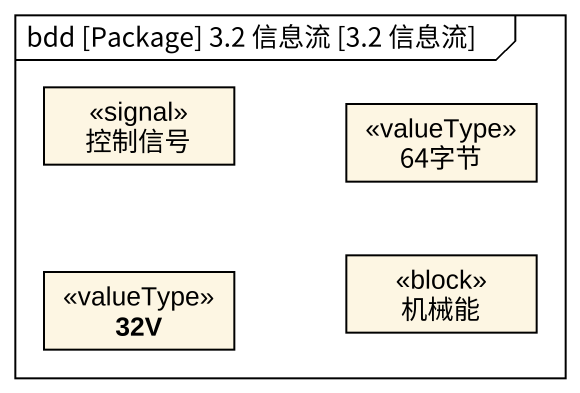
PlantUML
@startuml
mainframe bdd [Package] 3.2 信息流 [3.2 信息流]
hide circle
hide empty members
class 控制信号 <<signal>>
class "64字节" as c64字节 <<valueType>>
class "32V" as c32V <<valueType>>
class 机械能 <<block>>
@enduml
